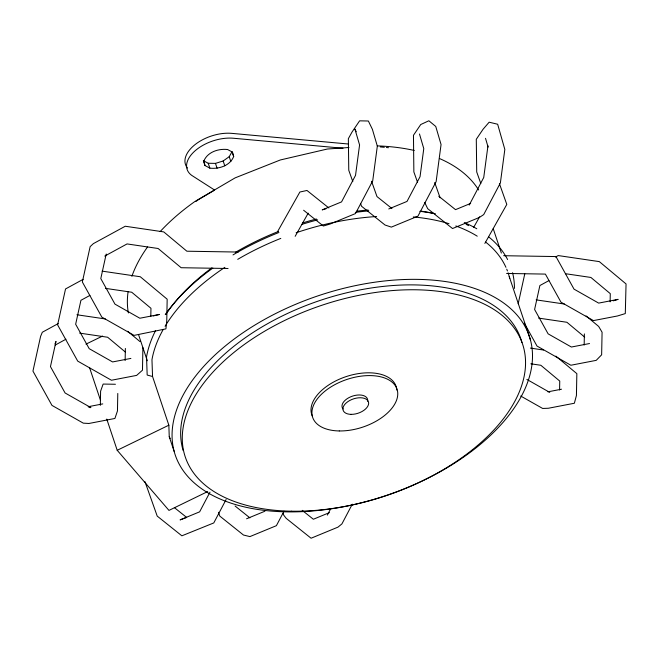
<?xml version="1.0" encoding="UTF-8"?>
<svg xmlns="http://www.w3.org/2000/svg" width="659" height="659" viewBox="0 0 659 659"><rect width="100%" height="100%" fill="white"/><g stroke="black" fill="none" stroke-linecap="round" stroke-linejoin="round"><path stroke-width="0.99" d="M100.333 405.359L100.605 391.174L103.142 384.065L115.432 384.263M117.788 393.456L117.459 410.936L114.913 418.465L88.924 423.473L83.289 423.152L51.97 405.4L32.95 371.108L40.594 336.395L42.316 332.251L58.173 323.602M125.136 360.572L125.367 348.454M142.896 347.606L142.468 370.201L136.644 375.391L111.445 380.243L77.721 361.124L57.621 324.887L65.538 288.947L83.166 279.334M150.804 316.419L150.96 308.297L131.726 292.234L105.415 288.362M559.573 390.004L559.746 381.067L540.841 365.275L530.833 363.801M584.171 345.044L584.385 333.899M610.127 301.847L610.283 293.642L590.901 277.455L565.455 273.707M487.948 145.828L483.739 177.493L469.2 205.097M106.206 254.036L100.794 278.584L114.963 304.128L139.84 318.231L159.536 314.434L153.275 315.933M518.196 303.75L524.786 273.798M54.969 343.916L55.999 341.428L50.455 366.602L65.084 392.97L90.893 407.6L89.014 407.493M209.99 492.158L199.628 511.837L180.088 519.893L186.686 517.455L174.371 507.611M226.111 499.514L213.78 522.933L181.868 535.816L157.213 516.104L144.964 481.63M284.004 511.219L276.393 525.676L249.909 536.599L243.484 535.034L219.809 516.104L218.458 512.282M327.358 515.091L330.678 508.789M352.293 504.193L341.922 523.897L337.985 527.134L311.073 538.23L286.179 518.336L283.774 515.214L283.09 513.287M229.217 156.694L232.042 151.685L233.673 156.554C230.024 165.689 218.994 169.239 209.85 168.136L204.99 165.524L203.359 160.656L208.228 163.267L215.468 163.383L223.154 160.977L229.217 156.694L230.848 161.57M277.554 231.663L299.878 192.024L306.979 190.467L328.841 207.947M295.166 236.317L308.214 213.145M473.648 227.396L479.628 216.778M484.851 243.418L506.804 204.422L499.407 183.589M214.307 190.311L198.631 199.52A177.848 100.473 -18.5 0 0 196.044 201.366M104.756 256.087L127.047 243.929L158.127 248.501L181.134 267.719L228.072 268.493M89.912 295.413L80.925 300.306L75.653 324.253L89.204 348.677L112.598 361.939L130.894 358.414M55.183 345.085L65.966 339.204M555.512 257.043L558.222 255.568L599.319 261.615L626.05 283.938L625.3 313.585L617.467 315.974L593.454 320.595L560.974 302.184L545.388 274.095L506.59 273.452M548.889 280.627L539.878 285.545L534.606 309.483L548.115 333.841L571.386 347.029L589.533 343.537M85.983 344.13L102.573 336.065M106.766 419.083L117.211 450.295L168.844 425.187L152.55 376.487L151.965 359.715A186.736 105.498 -18.5 0 1 163.185 329.533M207.692 491.573L168.968 510.404L117.211 450.295M388.752 208.952L407.023 201.423L420.047 176.694L423.778 148.629L419.486 133.991M470.633 203.417L455.534 209.653L438.787 196.258M246.573 518.781L264.943 511.203M329.401 512.636L313.354 519.251L302.226 510.354M613.249 300.842L618.142 299.351L598.66 303.107L574.022 289.136L555.957 256.565L503.649 255.708M325.999 208.779L322.202 209.875L341.551 201.893L355.531 175.352L359.575 144.939L354.896 128.991L356.239 131.767M88.174 406.718L102.763 403.901M547.934 391.825L561.509 389.214M348.982 147.492L327.35 149.025L280.314 159.972L235.131 177.872L194.891 201.506A186.736 105.498 -18.5 0 0 160.121 231.622M238.204 252.059L186.868 251.211L163.753 231.91L125.243 226.243L93.364 243.632L90.135 246.655L82.35 281.986L101.832 317.103L134.074 335.382L165.928 328.874L166.76 320.694L167.172 299.202L140.285 276.747L102.054 271.121M348.496 144.024L231.811 133.365A33.345 18.839 -18.5 0 0 195.237 144.461A33.345 18.839 -18.5 0 0 187.453 168.061M380.227 146.924L384.321 147.295M343.009 148.25L233.434 138.242A33.345 18.839 -18.5 0 0 194.891 150.977A33.345 18.839 -18.5 0 0 191.703 175.368L214.504 189.981M536.154 299.878L564.368 304.03M538.634 318.108L566.905 322.276L584.681 337.12M530.38 348.092L543.56 350.028M76.938 314.771L105.366 318.956M79.648 333.124L107.648 337.243L125.226 351.931M152.55 376.487L147.171 375.053L146.537 356.89A191.184 108.01 -18.5 0 1 155.516 330.678M526.854 379.403L549.746 392.385M520.692 396.018L542.637 408.448L548.329 408.259L574.36 403.25L576.427 395.499L576.847 373.645L555.858 356.115M391.924 208.524L376.989 196.58L371.544 181.25M303.618 210.237L323.338 226.012L329.978 224.085L355.481 213.565L372.714 180.854L377.327 146.117L372.401 129.337L368.365 121.009L359.608 120.836L352.013 132.072L348.356 138.662L348.768 170.261L352.804 181.62M235.09 506.021L249.893 517.859M586.065 315.908L598.685 326.452L602.079 332.251L601.642 354.797L596.214 360.358L570.867 365.243L537.011 346.049L524.243 323.025M127.624 331.263L139.972 341.576M168.844 425.187L169.248 436.728L170.187 438.482M480.798 183.457L476.712 171.966L476.292 139.28L483.08 129.238L489.151 122.203L497.66 124.238L504.827 149.445L500.379 182.93L483.706 214.587L479.431 217.429L452.519 228.533L427.683 208.672L424.676 202.395M434.693 182.543L440.097 197.774M417.584 182.403L413.86 171.933L413.465 135.276L420.73 124.535L428.869 120.77L435.756 126.454L441.06 144.535L436.134 181.62L417.946 216.152L391.364 227.116L385.045 225.024L361.544 206.242L360.539 203.4M493.229 228.706L501.375 253.056M509.242 276.574L530.429 339.896A186.736 105.498 -18.5 0 1 286.83 511.862A186.736 105.498 -18.5 0 1 239.588 335.101A186.736 105.498 -18.5 0 1 530.429 339.896M223.154 160.977L224.785 165.854M215.468 163.383L217.099 168.251M208.228 163.267L209.85 168.136M138.489 334.459L147.287 360.761M169.248 436.728L174.141 451.341M89.467 367.384L100.572 400.548M485.518 138.308L488.088 147.081M233.673 156.554L232.495 152.147L227.635 149.544C218.491 148.44 207.461 151.99 203.812 161.117L204.99 165.524M343.059 409A13.337 7.537 -18.5 0 1 352.894 395.985A13.337 7.537 -18.5 0 1 367.64 401.315M512.562 272.711A191.184 108.01 -18.5 0 1 514.448 288.428M165.261 314.565A191.184 108.01 -18.5 0 1 212.832 268.089M233.014 254.909A191.184 108.01 -18.5 0 1 278.922 232.487M302.011 224.34A191.184 108.01 -18.5 0 1 317.646 219.859M355.333 212.387A191.184 108.01 -18.5 0 1 368.785 210.872M419.824 211.317A191.184 108.01 -18.5 0 1 435.451 213.804M464.274 222.561A191.184 108.01 -18.5 0 1 476.778 228.764M488.962 237.092A191.184 108.01 -18.5 0 1 507.595 259.531M508.114 272.826A186.736 105.498 -18.5 0 1 509.72 278.477M165.088 326.271A186.736 105.498 -18.5 0 1 224.884 267.356M237.726 259.341A186.736 105.498 -18.5 0 1 280.808 238.393M296.13 232.759A186.736 105.498 -18.5 0 1 376.627 216.523M413.308 216.943A186.736 105.498 -18.5 0 1 449.01 223.698M455.83 225.963A186.736 105.498 -18.5 0 1 477.24 236.186M485.642 242.075A186.736 105.498 -18.5 0 1 505.931 267.315M506.722 269.136A186.736 105.498 -18.5 0 1 507.446 270.973M128.365 312.951A186.736 105.498 -18.5 0 1 128.118 291.525M131.874 276.352A186.736 105.498 -18.5 0 1 147.534 246.977M377.269 145.886A186.736 105.498 -18.5 0 1 414.264 150.458M439.701 158.621A186.736 105.498 -18.5 0 1 478.632 189.973M183.177 450.616A177.848 100.473 -18.5 0 1 324.615 298.955A177.848 100.473 -18.5 0 1 521.944 342.548M312.49 416.389A44.458 25.116 -18.5 0 1 347.417 376.19A44.458 25.116 -18.5 0 1 396.792 390.021M386.405 147.501A177.848 100.473 -18.5 0 1 388.481 147.723M165.879 314.392A186.736 105.498 -18.5 0 1 211.778 267.925M235.395 252.381A186.736 105.498 -18.5 0 1 278.477 231.433M302.481 222.981A186.736 105.498 -18.5 0 1 316.419 219.002M356.799 211.193A186.736 105.498 -18.5 0 1 368.15 210.015M421.101 211.16A186.736 105.498 -18.5 0 1 434.536 213.574M466.102 224.357A186.736 105.498 -18.5 0 1 468.598 225.625M351.099 414.363A13.337 7.537 -18.5 0 0 368.505 402.072A13.337 7.537 -18.5 0 0 347.73 401.735A13.337 7.537 -18.5 0 0 351.099 414.363M291.575 511.195A177.848 100.473 -18.5 0 0 523.576 347.417A177.848 100.473 -18.5 0 0 246.59 342.853A177.848 100.473 -18.5 0 0 291.575 511.195M339.261 430.953A44.458 25.116 -18.5 0 0 397.262 390.004A44.458 25.116 -18.5 0 0 328.017 388.859A44.458 25.116 -18.5 0 0 339.261 430.953"/></g></svg>
